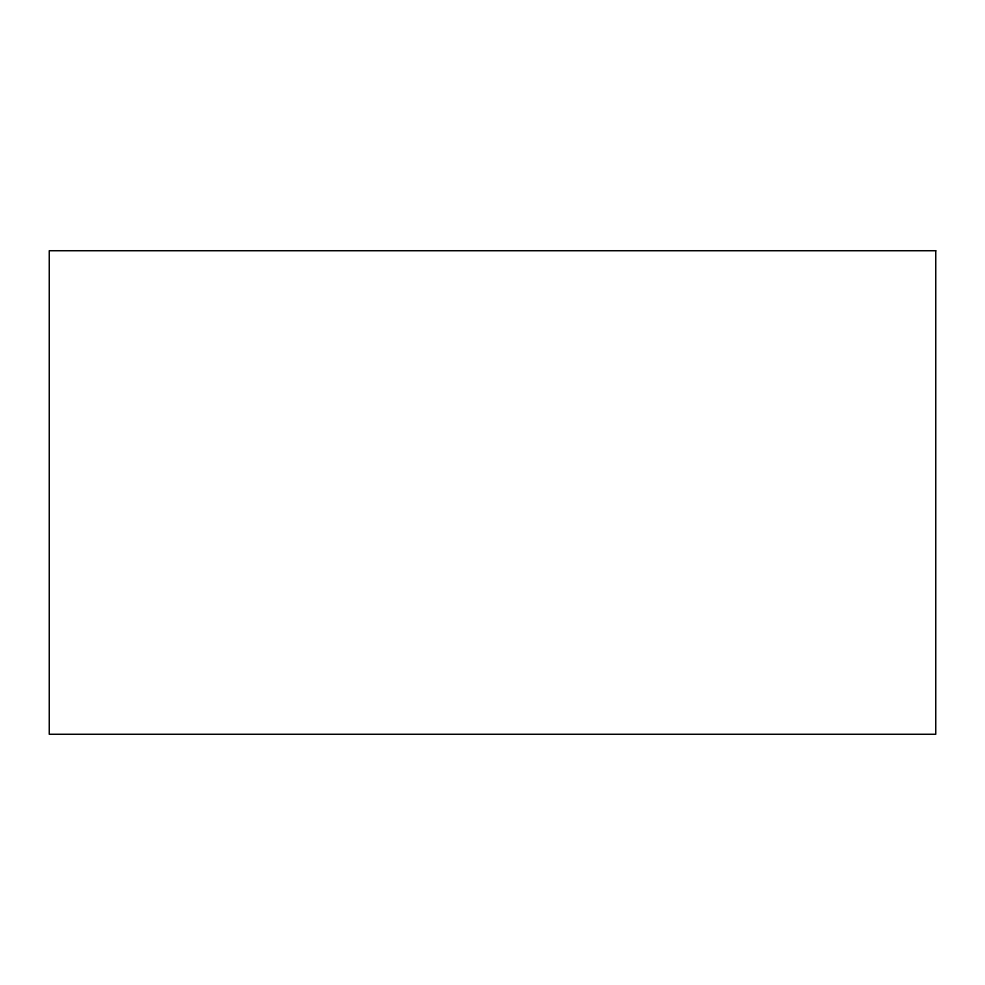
<?xml version="1.0" encoding="UTF-8"?>
<svg xmlns="http://www.w3.org/2000/svg" width="985" height="985" viewBox="0 0 985 985"><rect width="100%" height="100%" fill="white"/><g stroke="black" fill="none" stroke-linecap="round" stroke-linejoin="round"><path stroke-width="1.48" d="M935.75 250.732L49.25 250.732L49.25 734.268L935.75 734.268L935.75 250.732"/></g></svg>
